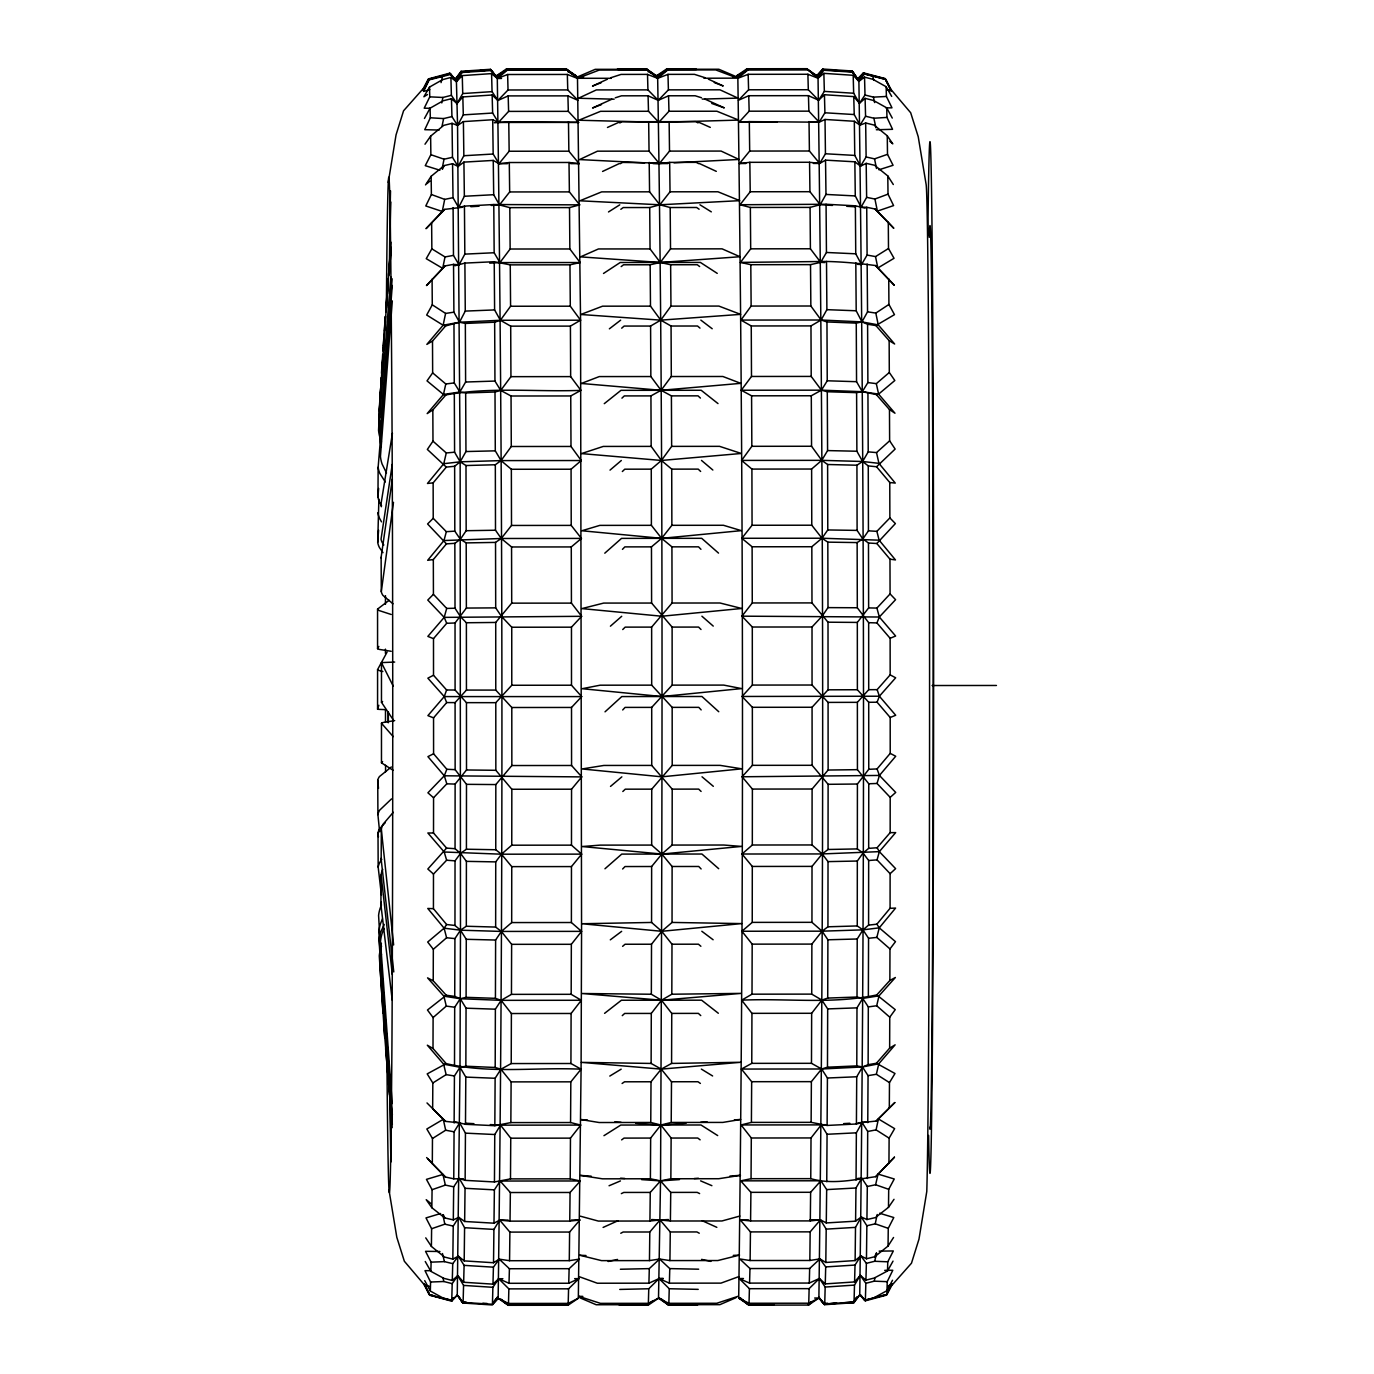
<?xml version="1.0" encoding="UTF-8"?>
<svg xmlns="http://www.w3.org/2000/svg" width="1374" height="1374" viewBox="0 0 1374 1374"><rect width="100%" height="100%" fill="white"/><g stroke="black" fill="none" stroke-linecap="round" stroke-linejoin="round"><path stroke-width="1.5" d="M581.322 1000.272L571.172 994.312L511.454 994.364L501.132 1000.341L460.238 998.726L454.725 996.39L446.258 995.24L433.222 980.83L427.572 977.876L443.871 996.167L460.238 998.726L466.095 997.335L466.284 939.301L460.479 930.181L454.966 925.458L446.636 924.53L433.428 908.678L433.48 874.07L446.636 860.227L455.034 860.845L460.565 853.357L466.421 849.218L495.756 849.75L501.458 854.199L511.746 866.633L511.678 922.572L501.373 931.435L495.619 940.039L495.43 998.331L501.132 1000.341L581.322 1000.272L571.103 1013.48L570.931 1063.51L581.082 1069.195L578.334 1298.224L568.029 1305.248L508.311 1305.3L498.144 1298.293C503.588 891.743 503.021 485.022 497.302 78.473L490.415 69.301L461.097 71.293L455.292 79.211L456.426 81.701L457.508 123.471M454.725 996.39L454.931 938.597L460.479 930.181L466.318 926.248L466.404 861.361L460.565 853.357L455.052 848.703L446.584 848.101L433.514 833.005L433.566 797.744L446.808 783.815L455.12 784.09L466.507 769.972L466.456 702.646L455.086 690.023L455.034 622.989L466.37 608.064L466.198 542.902L460.359 539.295L454.811 531.154L454.639 466.267L460.153 461.819L465.958 451.548L465.666 392.964L459.826 392.019L443.459 394.458L427.177 413.608L432.827 409.933L445.915 394.922C490.157 386.764 536.015 392.037 580.893 390.371L570.657 376.613L570.416 326.119L580.567 320.194L577.492 78.404L576.341 75.896L566.174 68.889L506.456 68.94L496.151 75.965L490.312 69.988L479.852 70.709M454.966 925.458L455.034 860.845M455.052 848.703L455.12 784.09M466.421 849.218L466.49 784.331L455.137 769.663L455.086 702.612L466.439 690.074L466.387 622.748L460.548 616.771L455.017 608.235L454.846 543.331L460.359 539.295L466.164 530.707L465.992 465.528L460.153 461.819L454.588 452.201L454.313 393.857M511.454 994.364L511.626 944.333L501.373 931.435L495.653 927.072L495.739 861.893L501.458 854.199L511.763 845.199L571.481 845.147L581.649 854.13L571.464 866.582L571.395 922.521L581.563 931.366L581.082 1069.195L570.828 1081.836L570.571 1122.541L580.704 1125.083L570.468 1138.136L570.21 1178.84L580.343 1180.97L570.073 1192.477L569.746 1221.091L510.029 1221.142L499.689 1220.095L493.987 1223.186L464.652 1221.486L458.813 1217.33L453.3 1219.889L444.832 1217.948L431.848 1207.729L426.215 1199.691L431.093 1203.676M495.756 849.75L495.825 784.571L511.849 765.541L511.798 707.507L495.774 690.091L495.722 622.456L511.712 603.152L511.557 546.972L501.252 538.488L495.499 530.227L495.327 464.756L501.046 460.599L511.283 446.498L511.042 396.004L500.703 390.422L494.949 381.062L494.657 322.203L500.376 320.262L580.567 320.194L581.563 931.366L571.344 944.299L571.172 994.312M511.763 845.199L511.832 789.26L495.842 770.299L495.791 702.681L511.781 685.265L511.746 627.231L501.441 616.359L495.705 607.875L495.533 542.404L501.252 538.488L511.506 525.452L511.351 469.273L501.046 460.599L495.293 450.844L495.001 392.002L500.703 390.422L510.939 376.665L510.699 326.153L500.376 320.262L494.606 309.923L494.228 261.713L464.893 263.087L454.966 265.732M571.481 845.147L571.55 789.208L581.752 776.894L571.567 765.49L571.515 707.455L581.683 696.601L571.498 685.214L571.464 627.179L581.631 616.308L571.429 603.117L571.275 546.938L581.425 538.419L571.223 525.4L571.069 469.221L581.236 460.53L571 446.464L570.742 395.952L580.893 390.371M635.733 1123.297L660.894 1125.014L671.216 1122.455L671.491 1081.75L661.255 1069.127L651.121 1063.442L651.293 1013.428L661.495 1000.22L671.817 994.226L671.989 944.213L661.736 931.297L651.568 922.452L651.637 866.513L661.839 854.061L672.126 845.062L723.72 845.027L741.582 846.418L661.839 854.061L582.112 846.539L600.094 845.13L651.671 845.079L661.839 854.061L672.109 866.496L672.041 922.435L661.736 931.297L651.516 944.23L651.345 994.244L661.495 1000.22L671.749 1013.411L671.577 1063.424L661.255 1069.127L651.018 1081.767L650.761 1122.472L660.894 1125.014L686.09 1123.262M651.671 845.079L651.74 789.157L672.212 765.404L672.161 707.37L651.688 685.145L651.637 627.111L672.075 603.031L671.92 546.852L661.615 538.35L651.396 525.332L651.259 469.152L661.409 460.462L671.646 446.378L671.405 395.884L661.083 390.302L581.305 383.466L599.27 376.579L650.847 376.545L661.083 390.302L740.775 383.346L722.879 376.493L671.302 376.528L661.083 390.302L650.933 395.901L624.311 395.918L621.941 398.151M672.126 845.062L672.195 789.14L651.74 765.421L651.705 707.387L672.161 685.128L672.109 627.094L651.602 603.049L651.465 546.869L661.615 538.35L671.869 525.315L671.714 469.135L661.409 460.462L651.173 446.395L650.933 395.901M892.516 1280.242L886.986 1290.667L873.692 1297.915L865.38 1300.13L859.746 1294.789L854.044 1302.002L824.726 1304.012L818.887 1298.035L808.582 1305.06L748.864 1305.111L738.697 1298.104C744.141 891.554 743.574 484.833 737.855 78.284L736.704 75.776L747.009 68.752L806.727 68.7L816.895 75.707L818.045 78.215C823.747 484.764 824.331 891.486 818.887 1298.035L824.623 1304.699L853.941 1302.707L859.746 1294.789C865.173 890.369 864.589 485.795 858.905 81.375L852.035 70.984L822.7 69.026L816.895 75.707L813.442 73.99M741.445 1069.058L751.767 1063.356L751.939 1013.342L741.685 1000.152L752.007 994.175L752.179 944.144L741.926 931.246L752.231 922.383L752.299 866.444L742.012 854.01L752.317 845.01L812.034 844.958L822.202 853.941L828.024 861.618L827.938 926.797L822.099 931.177L811.879 944.093L811.725 994.123L821.875 1000.083L827.68 1008.911L827.474 1067.203L821.635 1068.989L741.445 1069.058L751.664 1081.699L751.406 1122.403L741.084 1124.945L751.303 1137.998L751.046 1178.703L740.706 1180.85L750.908 1192.34L750.582 1220.954L810.299 1220.902L820.433 1219.837L826.272 1222.929L855.59 1221.177L861.292 1217.003L866.925 1219.545L875.375 1217.604L888.497 1207.351L894.01 1199.313M752.317 845.01L752.385 789.071L742.115 776.774L752.402 765.335L752.351 707.301L742.063 696.463L752.334 685.076L752.299 627.025L741.994 616.17L752.265 602.963L752.11 546.783L741.805 538.282L752.059 525.263L751.904 469.084L741.599 460.41L751.836 446.31L751.578 395.815L741.256 390.233L751.492 376.459L751.252 325.964L740.929 320.073L751.131 306.058L750.805 264.684L740.483 262.4L750.685 248.831L750.359 207.457L740.036 204.743L750.221 191.759L749.843 162.321L809.561 162.269L819.694 163.437L825.534 160.14L854.851 161.806L860.553 166.151L866.187 163.369L874.568 165.241L887.793 175.941L893.306 184.528M866.187 1121.648L856.414 1124.001L827.114 1125.443L827.423 1078.006L821.635 1068.989L811.484 1063.321L811.656 1013.291L821.875 1000.083L827.715 998.074L827.904 939.782L822.099 931.177L811.948 922.332L812.017 866.393L822.202 853.941L828.041 849.493L857.342 848.909L863.044 853.031L868.66 860.502L868.591 925.114L862.958 929.855L857.221 938.992L857.015 997.026L862.717 998.4L879.017 995.824L895.367 977.498L889.871 980.452L876.801 994.896C832.85 1004.463 786.563 998.142 741.685 1000.152M812.034 844.958L812.103 789.019L828.127 770.041L828.075 702.406L812.051 685.025L812.017 626.991L822.184 616.102L827.99 607.617L827.818 542.146L821.978 538.23L811.776 525.212L811.622 469.032L821.772 460.342L827.577 450.586L827.285 391.745L821.446 390.164L741.256 390.233M828.041 849.493L828.11 784.314L812.12 765.301L812.068 707.267L828.058 689.817L828.007 622.199L811.982 602.911L811.828 546.732L821.978 538.23L827.783 529.952L827.612 464.498L821.772 460.342L811.553 446.258L811.295 395.764L821.446 390.164L827.234 380.787L826.959 321.945L821.12 320.005L740.929 320.073M868.351 996.047L868.557 938.27L862.958 929.855L857.256 925.939L857.324 861.034L863.044 853.031L868.677 848.376L877.11 847.741L890.163 832.644L890.197 797.367L877.041 783.472L868.763 783.764L857.428 769.663L857.376 702.337L868.712 689.696L868.66 622.662L857.307 607.755L857.136 542.575L862.838 538.969L868.437 530.828L868.265 465.923L862.632 461.492L856.878 451.239L856.603 392.655L862.305 391.693L878.604 394.115L894.972 413.231L889.476 409.572L876.303 394.578L862.305 391.693L821.446 390.164L811.21 376.424L810.969 325.913L821.12 320.005L826.89 309.665L826.513 261.455C843.172 261.833 859.282 263.396 875.53 265.543L894.234 285.191L875.53 265.543M857.342 848.909L857.41 784.022L868.763 769.32L868.712 702.286L857.376 689.748L857.324 622.422L868.643 607.909L868.471 543.005L862.838 538.969L857.101 530.398L856.929 465.219L862.632 461.492L868.213 451.857L867.939 393.531M868.677 848.376L868.763 783.764M868.591 925.114L876.887 924.187L890.077 908.3L890.112 873.692L877.041 859.884L868.66 860.502M581.082 1069.195C536.307 1067.083 489.968 1074.004 446.172 1063.596L432.999 1048.499L433.102 1017.55L427.469 1010.01L446.258 995.24M433.222 980.83L433.325 949.279L427.692 942.032L444.111 928.189L446.636 924.53M454.502 1065.022L454.691 1007.228L460.238 998.726L466.061 1008.19L465.855 1066.224L459.998 1067.272L443.647 1064.163L427.331 1045.202L432.999 1048.499M494.829 1125.701L510.853 1122.592L511.111 1081.888L500.892 1069.247L495.19 1067.478L495.379 1009.186L501.132 1000.341L511.386 1013.531L511.214 1063.562L500.892 1069.247L495.121 1078.281L494.829 1125.701L465.494 1124.31L455.55 1121.974M868.128 1064.678L876.423 1063.253L889.648 1048.139L895.127 1044.824L878.776 1063.802L862.477 1066.963L856.792 1065.898L856.981 1007.863L862.717 998.4L868.316 1006.902L868.128 1064.678L862.477 1066.963L821.635 1068.989L811.381 1081.647L811.124 1122.352L827.114 1125.443M889.648 1048.139L889.751 1017.189L895.247 1009.65L876.801 994.896M889.871 980.452L889.974 948.919L895.487 941.654L879.257 927.845L876.887 924.187M383.002 552.674L379.447 547.556A42.371 25.642 0.3 0 1 377.713 542.369L378.88 499.071M381.611 505.907L379.688 502.575A42.13 27.617 0.3 0 1 377.97 496.959L378.142 467.263L380.667 436.812M392.208 1000.066L380.907 904.659L381.079 874.963A42.13 27.617 0.3 0 1 382.711 869.347M393.771 971.95L381.165 859.248L381.337 829.57A42.371 25.642 0.3 0 1 382.951 824.366L393.308 812.292M463.364 1178.737L453.763 1178.823L445.451 1177.02L432.312 1163.692L432.467 1138.514L426.833 1129.016L443.287 1119.295L445.674 1121.39L459.637 1122.884L465.442 1133.138L465.133 1180.352L494.451 1181.966L510.493 1178.892L570.21 1178.84M446.172 1063.596L427.194 1073.884L432.827 1082.97L432.655 1108.629L445.674 1121.39M453.763 1178.823L454.073 1131.815L459.637 1122.884M454.124 1122.987L454.433 1075.962L459.998 1067.272L460.479 930.181L460.153 461.819L457.559 125.463L463.296 114.866L462.832 96.919L492.15 95.012L497.869 100.474L508.191 95.905L567.909 95.871L578.059 100.405L567.754 89.928L567.342 74.454L507.624 74.505L497.302 78.473L491.583 73.612L462.265 75.604L456.426 81.701L450.912 77.459L442.6 79.64L429.495 87.094L423.896 96.764L427.503 94.531M578.334 1298.224L568.201 1303.394L508.483 1303.445L498.144 1298.293L492.339 1304.974L463.004 1303.016L457.267 1295.115L459.998 1067.272L465.803 1077.096L465.494 1124.31M494.451 1181.966L494.76 1134.529L500.531 1125.151L580.704 1125.083M510.493 1178.892L510.75 1138.187L500.531 1125.151L490.312 1124.585M679.46 1179.579L660.533 1180.901L650.4 1178.772L650.658 1138.067L660.894 1125.014L671.13 1138.05L670.856 1178.755L660.533 1180.901L641.606 1179.613M875.702 1176.676L894.44 1157.183L875.702 1176.676C854.439 1179.665 832.146 1184.852 810.763 1178.652L811.021 1137.947L821.257 1124.894L825.345 1124.653M826.753 1181.692L827.062 1134.271L821.257 1124.894L741.084 1124.945M856.054 1180.043L856.363 1132.829L862.116 1122.558L876.2 1121.047L894.8 1102.566L876.2 1121.047M856.414 1124.001L856.723 1076.769L862.477 1066.963L868.059 1075.636L867.767 1122.644M867.406 1178.497L867.698 1131.472L862.116 1122.558L858.029 1122.781M888.944 1163.331L889.115 1138.153L894.629 1128.638L878.415 1118.951L876.08 1129.875L867.698 1131.472M889.304 1108.268L889.476 1082.609L894.989 1073.506L876.423 1063.253M425.253 1261.504L430.869 1271.345L443.836 1278.335L452.286 1280.482L457.8 1275.656L463.656 1282.268L492.974 1284.14L493.421 1267.171L499.226 1259.151L509.411 1268.734L569.128 1268.683L579.416 1259.099L569.283 1260.662L509.565 1260.714L499.226 1259.151L493.524 1262.74L464.189 1260.885L458.349 1256.179L452.836 1259.134L444.523 1257.055L431.402 1246.424L431.608 1228.734L425.992 1217.914L440.625 1213.517M431.848 1207.729L432.071 1189.695L426.455 1179.373L442.926 1174.444L445.451 1177.02M452.836 1259.134L453.231 1226.089L458.813 1217.33L464.584 1227.703L464.189 1260.885M453.3 1219.889L453.695 1186.827L459.277 1178.48L465.133 1180.352M464.652 1221.486L465.047 1188.304L459.277 1178.48M493.524 1262.74L493.919 1229.404L499.689 1220.095L508.14 1220.095M493.987 1223.186L494.382 1189.85L500.17 1181.039L580.343 1180.97M509.565 1260.714L509.891 1232.1L499.689 1220.095M510.029 1221.142L510.355 1192.529L500.17 1181.039M569.283 1260.662L569.609 1232.049L579.88 1220.026L571.429 1220.043M586.028 1255.527L579.725 1255.235L601.537 1260.628L649.455 1260.593L649.799 1231.997L660.052 1219.975L668.451 1219.562M580.378 1216.196L598.343 1221.074L649.919 1221.022L650.263 1192.426L660.533 1180.901C662.148 813.391 663.831 445.811 657.665 78.335L656.532 75.828L646.364 68.82L617.476 68.872M733.235 1255.407L739.556 1255.097L717.846 1260.542L669.928 1260.576L670.272 1231.98L660.052 1219.975L651.671 1219.562M739.847 1216.059L721.968 1220.971L670.392 1221.005L670.735 1192.409L660.533 1180.901L658.507 1298.172L648.202 1305.18L619.279 1305.197M893.547 1237.476L888.051 1246.063L874.757 1256.712L866.462 1258.79L860.828 1255.87L855.126 1260.576L825.808 1262.466L819.952 1258.893L809.836 1260.473L750.118 1260.525L750.444 1231.911L740.243 1219.906L748.693 1219.889M809.836 1260.473L810.162 1231.86L820.433 1219.837L826.203 1229.129L825.808 1262.466M810.299 1220.902L810.626 1192.289L820.896 1180.781L826.667 1189.592L826.272 1222.929M855.126 1260.576L855.504 1227.377L861.292 1217.003L866.857 1225.745L866.462 1258.79M855.59 1221.177L855.968 1187.995L861.756 1178.153L867.32 1186.501L866.925 1219.545M888.051 1246.063L888.257 1228.356L893.787 1217.536L879.618 1213.242M888.497 1207.351L888.703 1189.317L894.251 1178.995L878.055 1174.083L875.616 1184.749L867.32 1186.501M451.754 1300.457L452.201 1283.642L457.8 1275.656L463.57 1285.411L463.107 1302.312L457.267 1295.115L451.754 1300.457L443.459 1298.258L430.337 1291.045L430.577 1282.028L424.995 1270.641L431.178 1270.71M430.869 1271.345L431.11 1262.156L425.528 1251.319L439.938 1251.491M452.286 1280.482L452.733 1263.651L458.349 1256.179L464.103 1265.368L463.656 1282.268M462.523 1302.466L457.868 1295.596L462.437 1302.363L492.442 1304.269L492.888 1287.301L498.693 1278.73L502.901 1278.73M508.483 1303.445L508.861 1288.881L498.693 1278.73L492.974 1284.14M574.641 1278.662L578.866 1278.662L568.733 1283.247L509.015 1283.299L509.411 1268.734M568.201 1303.394L568.578 1288.829L578.866 1278.662M568.733 1283.247L569.128 1268.683M582.851 1296.403L578.643 1296.3L600.455 1303.359L648.373 1303.325L648.768 1288.76L659.056 1278.593L663.247 1278.49M579.364 1276.738L597.346 1283.23L648.923 1283.179L649.301 1268.614L659.589 1259.031L669.928 1260.576M738.491 1296.163L716.764 1303.273L668.846 1303.308L669.241 1288.743L659.056 1278.593L648.923 1283.179M738.834 1276.618L720.955 1283.127L669.378 1283.161L669.773 1268.597L659.589 1259.031L649.455 1260.593M814.662 1298.035L818.887 1298.035L808.754 1303.205L749.036 1303.256L749.414 1288.692L739.229 1278.541L743.454 1278.524M893.031 1261.126L887.518 1270.967L874.362 1277.992L865.929 1280.139L860.279 1275.33L854.576 1281.942L825.259 1283.883L819.419 1278.473L809.286 1283.058L749.569 1283.11L749.964 1268.545L739.779 1258.962L750.118 1260.525M808.754 1303.205L809.131 1288.64L819.419 1278.473L825.173 1287.043L824.726 1304.012M809.286 1283.058L809.664 1268.494L819.952 1258.893L825.705 1266.914L825.259 1283.883M854.044 1302.002L854.491 1285.102L860.279 1275.33L865.843 1283.299L865.38 1300.13M854.576 1281.942L855.023 1265.059L860.828 1255.87L866.376 1263.324L865.929 1280.139M886.986 1290.667L887.226 1281.667L892.791 1270.263L884.701 1270.366M887.518 1270.967L887.759 1261.796L893.323 1250.958L879.154 1251.13M379.859 402.874L378.554 430.388A42.371 40.567 1.3 0 0 380.255 438.598L381.44 441.861M380.203 396.536L381.354 377.507L378.966 417.438A42.13 41.048 1.7 0 0 379.756 422.453M380.323 398.391L381.337 381.337M381.474 373.281L381.852 366.961M381.886 372.801L382.711 360.005M381.732 371.152L382.676 354.355M382.951 350.147L385.287 316.501M383.38 345.767L383.964 337.317M384.411 330.962L385.476 316.175M383.277 351.486L384.016 340.821M377.713 542.369L378.589 530.209M385.768 310.198L386.712 297.574M385.802 311.932L386.747 299.257M384.909 328.025L385.39 321.636M386.197 310.971L386.833 302.435M377.97 496.959L378.623 488.474M387.193 291.271L388.207 278.664M388.55 274.457L390.869 247.131M387.245 292.902L388.103 282.34M388.602 275.985L389.477 265.422M387.52 293.916L388.207 285.38M390.903 242.15L379.241 408.971A42.371 41.976 2.9 0 0 380.031 414.089M390.027 259.068L390.937 248.505M389.065 274.731L389.615 268.325M390.336 259.806L390.886 253.4M390.783 276.947L379.756 416.03A42.371 40.018 -1.2 0 0 379.945 417.644M392.311 300.906L380.443 456.477A42.371 37.338 -0.8 0 0 382.109 464.051L386.489 472.982M392.277 285.448L380.169 440.487A42.13 38.798 -1 0 0 381.354 446.79M392.157 278.785L380.031 432.02A42.13 38.352 -0.9 0 0 381.216 438.254M392.981 603.821L382.934 595.371A42.371 18.446 -0.2 0 1 381.302 591.644L393.479 502.334M381.302 591.644L381.13 557.294L392.329 479.045M388.258 182.484L396.055 134.858L403.561 110.796L422.642 89.258M392.26 464.343L381.045 539.123A42.13 20.765 -0.3 0 0 382.676 543.331L383.827 545.014M392.432 433.274L380.873 504.773A42.371 24.165 -0.3 0 0 381.302 506.731M442.119 168.847L444.025 159.212L452.475 157.323L458.074 166.477L463.914 162.115L493.249 160.415L498.968 163.695L507.401 163.695M424.995 144.218L430.629 136.146L443.733 125.36L452.046 123.316L457.559 125.463L463.399 121.599L492.716 119.744L493.163 154.025L498.968 163.695L509.29 162.527L569.008 162.475L569.386 191.896L579.673 204.863L493.781 204.537L464.446 206.117L458.607 207.491L453.008 197.684L444.695 199.385L442.256 211.459L426.009 228.685L444.781 209.363L462.694 207.234M459.053 264.856L453.472 255.409L445.004 256.938L442.686 268.359L426.455 285.569L445.142 265.903L453.54 264.375L459.053 264.856L464.824 254.121L464.446 206.117M441.793 102.93L442.926 97.468L451.376 95.338L456.992 103.582L462.832 96.919M494.228 261.713L510.252 264.873L510.578 306.247L500.376 320.262L459.483 322.22L445.657 325.913L432.501 341.027L426.85 344.393L443.132 325.243L445.588 313.427L432.278 304.822L432.089 279.214M442.033 126.253L443.63 118.576L451.943 116.584L457.559 125.463M866.857 1225.745L875.238 1223.822L877.196 1214.496M445.915 394.922L443.459 394.458L445.794 383.981L432.655 372.869L432.501 341.027M865.843 1283.299L874.225 1281.169L875.015 1277.597M454.639 466.267L446.31 467.108L433.136 482.875L427.486 483.459L443.785 463.691L446.275 452.956L432.982 441.174L432.827 409.933M868.059 1075.636L876.354 1074.279L878.776 1063.802M441.054 82.629L442.497 76.515L450.809 74.351L456.426 81.701L462.145 72.496L491.48 70.503L497.302 78.473L501.527 78.473M889.751 1017.189L876.698 1005.751L879.017 995.824M866.376 1263.324L874.671 1261.28L876.646 1253.191M889.974 948.919L876.835 937.411L879.257 927.845L895.573 908.077L890.077 908.3M454.846 543.331L446.43 543.864L433.325 559.544L427.675 560.3L443.991 540.532L446.344 531.686L433.222 518.307L433.136 482.875M455.086 690.023L446.602 689.988L433.514 675.252L433.497 638.652L427.846 636.402L444.197 617.373L446.687 608.424L433.428 594.307L433.325 559.544M877.041 859.884L879.343 851.64L895.659 832.61L890.163 832.644M877.041 783.472L879.429 775.451L895.711 756.25L890.215 753.381L890.197 717.486L877.093 702.217L868.712 702.286M384.789 709.619L379.31 709.379A42.371 0.91 0 0 1 377.575 709.19L378.829 705.291M381.543 946.171L380.976 947.785A42.371 40.018 -1.2 0 0 379.276 955.892L384.737 1038.023M455.137 769.663L446.825 769.268L433.583 753.759L433.549 717.846L427.898 715.631L444.249 696.584L446.602 689.988M877.093 702.217L879.377 696.223L895.659 677.794L890.163 674.874L890.129 638.292L876.938 622.937L868.66 622.662M433.566 797.744L427.915 792.815L444.3 775.795L446.825 769.268M876.938 622.937L879.326 617.012L895.573 599.682L890.077 593.929L889.974 559.166L876.835 543.52L868.471 543.005M381.491 904.865L380.306 907.871A42.371 37.338 -0.8 0 0 378.589 915.445L379.877 937.669M874.757 1256.712L876.337 1253.019M384.016 928.429L382.144 933.324A42.371 40.567 1.3 0 0 380.495 941.534L392.191 1103.58M377.575 709.19L377.575 669.619L387.09 652.083M382.453 918.863L380.564 923.551A42.13 38.798 -1 0 0 378.863 931.435L379.911 949.331M462.265 75.604L462.729 93.552L456.992 103.582L451.462 98.688L443.081 100.8L430.062 108.203L430.32 117.786L424.755 129.688L439.165 130.049M442.548 169.054L444.18 165.584L452.561 163.695L458.074 166.477L463.845 155.726L463.399 121.599M442.497 76.515L429.186 79.864L423.639 91.423L429.804 89.654M444.18 165.584L431.144 176.301L431.384 194.507L425.785 205.963L442.256 211.459L444.781 209.363M429.495 87.094L429.77 96.85L424.205 108.203L430.371 108.271M423.347 90.787L428.928 79.572L441.93 75.999M887.037 1292.556L888.909 1288.829M423.072 90.186L428.619 79.228L450.328 73.801M860.279 1294.875L864.71 1300.199L886.419 1294.772L891.966 1283.814M430.629 136.146L430.869 154.695L425.27 165.67L439.903 170.221M458.607 207.491L464.36 196.259L463.914 162.115M464.893 263.087L465.271 311.091L459.483 322.22L443.132 325.243L426.679 315.024L432.278 304.822M422.78 89.533L428.362 78.919L449.762 73.148L455.292 79.211L460.994 71.998L469.376 71.431M859.746 1294.789L865.277 1300.852L886.677 1295.081L892.258 1284.467L888.205 1285.789M424.463 118.456L430.062 108.203M867.166 264.048L867.544 311.829L861.962 321.894L856.26 323.13L826.959 321.945M384.222 924.427L380.718 932.104A42.13 38.352 -0.9 0 0 379.018 939.902L384.995 1030.191M391.212 651.293L379.31 649.404A42.13 3.641 0 0 1 377.558 648.665L378.829 646.433M825.534 160.14L825.98 194.438L820.226 204.674L810.076 207.405L750.359 207.457M740.036 204.743L826.066 204.262L855.367 205.808L861.086 207.165L866.633 197.358L866.187 163.369M431.642 222.76L431.848 248.849L426.249 258.673L442.686 268.359L445.142 265.903M453.54 264.375L453.901 312.173L459.483 322.22L465.339 323.44L465.614 382.024L459.826 392.019L454.262 382.917L453.97 324.573M826.066 204.262L826.444 252.472L820.673 262.348L810.523 264.632L750.805 264.684M857.445 264.323L861.532 264.529L867.097 255.066L866.719 207.285L861.086 207.165L855.281 195.932L854.851 161.806M813.374 163.437L819.694 163.437L825.448 153.768L825.018 119.469L854.319 121.273L860.038 125.137L865.672 122.99L873.967 125.017L887.261 135.786L892.791 143.841L889.802 141.282M865.672 122.99L866.118 156.98L860.553 166.151L854.765 155.417L854.319 121.273M808.616 122.217L819.179 122.2L824.915 112.771L824.434 94.737L853.752 96.609L859.471 103.256L865.105 98.361L873.486 100.457L886.711 107.842L892.258 118.078M433.48 874.07L427.829 869.021L446.584 848.101M810.523 264.632L810.849 306.007L821.12 320.005L861.962 321.894L867.595 324.247L867.887 382.573L862.305 391.693L856.552 381.697L856.26 323.13M865.105 98.361L865.568 116.24L860.038 125.137L854.233 114.557L853.752 96.609M823.868 73.354L824.348 91.388L818.612 100.216L808.462 95.665L748.744 95.716L738.422 100.268L748.59 89.791L748.177 74.316L807.895 74.265L818.045 78.215L823.868 73.354L853.185 75.295L858.905 81.375L864.538 77.133L872.833 79.297L886.144 86.717L891.692 96.386M425.528 184.906L431.144 176.301M450.225 73.698L455.859 80.448L461.578 71.843L490.982 69.954L496.735 77.219L507.04 69.593L566.758 69.542L576.908 77.15L566.586 69.37L506.869 69.421L496.735 77.219L490.896 69.851M853.46 1302.157L856.895 1296.987L853.357 1302.054L845.079 1302.724L853.941 1302.707M864.538 77.133L865.002 95.012L859.471 103.256L853.666 93.243L853.185 75.295M432.982 441.174L427.348 449.435L446.31 467.108M455.859 80.448L461.681 71.946M876.835 543.52L895.384 523.58L889.871 517.929L889.768 482.514L876.56 466.748L868.265 465.923M876.56 466.748L895.144 449.058L889.631 440.814L889.476 409.572M432.655 372.869L427.022 380.873L443.459 394.458M887.381 89.877L891.434 91.045L885.835 79.486L864.435 74.007L858.905 81.375L853.082 72.187L823.765 70.246L818.045 78.215L806.727 68.7M621.168 266.608L623.538 264.787L650.16 264.77L660.293 262.468L670.512 248.9L722.089 248.849L739.985 256.732L660.293 262.468L650.039 248.917L598.463 248.952L580.515 256.869L660.293 262.468L670.632 264.753L670.959 306.127L660.739 320.142L650.589 326.05L624.122 326.067L621.701 328.18M381.8 859.334L379.894 862.254A42.371 24.165 -0.3 0 0 378.176 867.149M491.308 205.447L499.483 204.932L509.806 207.646L510.132 249.02L499.93 262.589L489.711 263.155M823.198 69.593L817.461 76.961L807.311 69.353L747.593 69.404L737.288 77.03L747.422 69.215L807.139 69.181L817.461 76.961L823.284 69.696M509.29 162.527L509.668 191.948L499.483 204.932L493.695 194.713L493.249 160.415M698.679 163.661L696.274 162.372L669.653 162.39L670.031 191.81L659.846 204.795L649.713 207.543L623.229 207.56L620.825 209.295M885.835 79.486L863.868 73.354L858.338 80.121L852.515 71.534M453.386 1297.932L451.651 1301.178L457.267 1295.115M498.968 163.695L509.153 151.243L508.758 121.805L578.626 122.389L568.321 111.346L567.909 95.871M698.061 122.887L695.605 121.668L669.138 121.685L669.516 151.106L659.331 163.575L650.933 163.145M745.842 163.506L739.521 163.506L749.689 151.054L749.311 121.616L819.179 122.2L825.018 119.469M863.954 73.457L858.338 80.121L852.601 71.637L822.597 69.731L816.895 75.707M451.084 1300.543L453.334 1297.863M868.763 769.32L877.059 768.925L890.215 753.381M433.497 638.652L446.705 623.281L455.034 622.989M433.549 717.846L446.687 702.578L455.086 702.612M868.712 689.696L877.144 689.645L890.163 674.874M892.396 1284.742L911.477 1263.204L918.983 1239.142L926.78 1191.516A508.105 3.624 90 0 0 929.58 694.729A508.105 3.624 90 0 0 926.076 184.133L918.227 136.713L910.687 112.754L890.438 88.881M508.191 95.905L508.603 111.397L498.436 122.458L494.348 122.767M668.966 111.26L658.799 122.338L578.832 120.225L600.575 111.311L648.494 111.277L658.799 122.338L738.662 120.088L716.885 111.225L668.966 111.26L668.554 95.785L695.175 95.768L701.479 97.743M776.98 122.234L738.989 122.269L749.156 111.191L748.744 95.716M853.099 73.131L857.771 78.885L863.387 72.822L885.011 78.558L890.867 89.825M605.024 711.835L621.787 696.566L701.959 696.498L718.757 711.732M868.643 607.909L876.921 608.081L890.077 593.929M622.697 709.963L625.084 707.404L651.705 707.387M604.783 553.19L621.529 538.385L701.702 538.316L718.516 553.104M492.442 1304.269L498.144 1298.293M622.456 549.36L624.844 546.886L651.465 546.869M604.955 868.78L621.735 854.096L701.925 854.027L718.688 868.694M622.628 869.003L625.015 866.547L651.637 866.513M507.624 74.505L508.037 89.98L497.869 100.474L492.064 91.646L491.583 73.612M704.948 77.683L694.471 74.351L667.987 74.368L668.399 89.86L658.232 100.336L648.081 95.802L621.477 95.819L615.277 97.812M868.437 530.828L876.87 531.343L889.871 517.929M433.428 594.307L427.778 600.06L444.197 617.373L446.705 623.281M433.222 518.307L427.589 523.958L446.43 543.864M377.575 648.665L377.558 609.094L389.134 600.283M622.731 629.55L625.17 627.128L651.637 627.111M857.771 78.885L863.284 73.543M622.353 471.522L624.775 469.187L651.259 469.152M622.817 791.51L625.256 789.174L651.74 789.157M610.417 626.183L621.718 616.273M604.268 403.664L620.979 390.336L701.169 390.268L718.001 403.578M824.434 94.737L818.612 100.216L808.307 89.739L807.895 74.265M610.022 470.114L621.323 460.496M604.594 1013.342L621.409 1000.238L701.599 1000.186L718.327 1013.256M622.267 1015.644L624.672 1013.445L651.293 1013.428M890.112 873.692L895.608 868.643L879.343 851.64L877.11 847.741M610.503 786.409L621.838 776.86M868.213 451.857L876.509 452.596L889.631 440.814M890.197 797.367L895.711 792.437L879.429 775.451L877.059 768.925M426.988 183.618L429.942 181.059M433.325 949.279L446.602 937.755L454.931 938.597M433.102 1017.55L446.292 1006.094L454.691 1007.228M867.887 382.573L876.32 383.638L889.304 372.491L889.15 340.649L875.891 325.569L867.595 324.247M622.611 946.342L625.05 944.247L651.516 944.23M876.303 394.578L878.604 394.115L894.817 380.512L889.304 372.491M609.369 328.833L620.653 320.159M497.302 78.473L507.453 70.074L567.17 70.022L577.492 78.404L567.342 74.454M703.9 78.232L737.529 78.146L715.734 69.902L667.816 69.937L657.665 78.335L647.515 74.385L621.048 74.419L610.743 77.751M807.723 69.834L748.006 69.885L737.855 78.284L748.177 74.316M385.201 822.768L379.722 828.591A42.13 20.765 -0.3 0 0 378.005 832.799L378.176 867.149L381.405 894.955M391.521 798.895L379.636 810.213A42.13 21.726 -0.3 0 0 377.902 814.627L379.619 831.802M610.296 939.85L621.649 931.332M603.512 273.46L620.206 262.503L700.397 262.434L717.245 273.374M580.051 1297.863L596.213 1304.75L647.789 1304.716L652.873 1300.817M811.536 1301.985L808.582 1305.06M621.632 1139.888L624.036 1138.101L650.658 1138.067M603.959 1135.68L620.808 1125.048L700.98 1124.98L717.692 1135.577M807.998 1304.407L811.433 1301.865M622.096 1083.502L624.535 1081.802L651.018 1081.767M391.35 766.967L379.464 776.55A42.371 18.446 -0.2 0 0 377.73 780.277L377.919 814.627M608.493 211.957L619.76 204.829M647.91 71.551L656.532 75.828L666.837 68.82L695.759 68.803M867.544 311.829L875.822 313.083L888.926 304.444L888.738 278.853M609.798 1076.065L621.168 1069.161M875.891 325.569L894.474 314.646L888.926 304.444M432.827 1082.97L446.121 1074.64L454.433 1075.962M432.467 1138.514L445.674 1130.218L454.073 1131.815M867.097 255.066L875.53 256.595L888.497 248.488L888.291 222.399L875.015 209.003L866.719 207.285M602.568 171.441L619.245 163.592M620.206 163.729L622.577 162.424L667.712 163.128M620.773 1233.268L623.178 1232.014L649.799 1231.997M603.1 1227.429L617.974 1220.747M433.514 675.252L427.864 678.172L444.249 696.584L446.687 702.578M619.777 122.956L622.182 121.719L669.138 121.685M496.151 75.965L504.602 71.654M656.532 75.828L664.964 71.534M736.704 75.776L745.155 71.465M433.583 753.759L427.915 756.627L444.3 775.795L446.808 783.815M648.373 1303.325L658.507 1298.172L668.846 1303.308M607.463 127.456L618.712 122.372M621.34 1193.628L623.779 1192.443L650.263 1192.426M607.377 79.228L592.503 86.081L601.28 82.646M609.06 1185.762L620.43 1180.936M611.842 99.22L592.555 107.996L601.486 104.561M668.554 95.785L658.232 100.336L647.927 89.877L647.515 74.385M735.949 1297.743L719.839 1304.665L668.262 1304.699L659.417 1298.018M890.129 638.292L895.625 636.025L879.326 617.012L876.921 608.081M890.197 717.486L895.693 715.253L879.377 696.223L877.144 689.645M667.987 74.368L657.665 78.335L646.364 68.82M866.633 197.358L874.929 199.041L888.016 194.146L887.793 175.941M866.118 156.98L874.551 158.869L887.501 154.335L887.261 135.786M432.071 1189.695L445.365 1185.092L453.695 1186.827M431.608 1228.734L444.832 1224.165L453.231 1226.089M878.896 169.792L893.066 165.292L887.501 154.335M873.108 1298.001L884.255 1294.943M509.806 207.646L569.523 207.594L579.673 204.863M619.743 1289.43L648.768 1288.76M441.346 76.085L447.993 74.316M620.378 1269.25L649.301 1268.614M608.115 1261.487L617.544 1259.443M510.252 264.873L569.97 264.821L580.12 262.537L569.849 248.969L569.523 207.594M445.588 313.427L453.901 312.173M826.513 261.455L740.483 262.4M394.682 720.611L383.088 722.518A42.13 3.641 0 0 0 381.474 723.256L381.474 762.828L393.239 770.367M868.316 1006.902L876.698 1005.751M445.794 383.981L454.262 382.917M879.257 927.845L862.958 929.855L822.099 931.177L741.926 931.246M669.653 162.39L659.331 163.575L649.043 151.123L648.665 121.702M739.521 163.506L749.843 162.321M443.785 463.691L460.153 461.819L501.046 460.599L581.236 460.53M569.746 1221.091L579.88 1220.026M649.919 1221.022L660.052 1219.975L670.392 1221.005M868.557 938.27L876.835 937.411M446.275 452.956L454.588 452.201M879.343 851.64L822.202 853.941L742.012 854.01M443.991 540.532L501.252 538.488L581.425 538.419M700.774 1122.232L707.078 1121.802M734.369 1119.896L740.672 1119.466L722.81 1122.421L671.216 1122.455M694.196 1178.549L698.404 1178.257M729.955 1176.058L740.483 1175.32L718.791 1178.72L670.856 1178.755M818.904 1297.125L823.558 1303.497L827.749 1303.205M836.611 1303.187L824.057 1304.046L819.454 1298.241L824.142 1304.149L836.697 1303.291M462.729 93.552L492.064 91.646M825.173 1287.043L854.491 1285.102M857.668 1178.411L861.756 1178.153M825.705 1266.914L855.023 1265.059M463.296 114.866L492.631 113.046L498.436 122.458L578.626 122.389M508.758 121.805L498.436 122.458L492.716 119.744M738.989 122.269L749.311 121.616M865.568 116.24L873.881 118.233L886.969 117.425L892.55 129.311L876.354 129.757M470.87 206.718L479.045 206.22M446.344 531.686L454.811 531.154M826.203 1229.129L855.504 1227.377M463.845 155.726L493.163 154.025M843.739 1123.606L849.853 1123.262M826.667 1189.592L855.968 1187.995M674.016 162.802L739.006 159.453L721.092 151.071L669.516 151.106M464.36 196.259L493.695 194.713M865.002 95.012L873.452 97.125L886.402 96.472L891.984 107.825L885.921 107.911M827.062 1134.271L856.363 1132.829M464.824 254.121L494.159 252.747L499.93 262.589L580.12 262.537M879.429 775.451L742.115 776.774M827.474 1067.203L856.792 1065.898M465.339 323.44L494.657 322.203M827.423 1078.006L856.723 1076.769M465.271 311.091L494.606 309.923M431.11 1262.156L444.42 1261.624L452.733 1263.651M430.577 1282.028L443.819 1281.513L452.201 1283.642M444.197 617.373L581.631 616.308M394.682 662.062L383.088 662.543A42.371 0.91 0 0 0 381.474 662.732L381.474 702.303L393.222 719.821M827.715 998.074L857.015 997.026M827.68 1008.911L856.981 1007.863M465.614 382.024L494.949 381.062M465.666 392.964L495.001 392.002M827.938 926.797L857.256 925.939M702.269 99.1L737.924 98.104L719.976 89.808L668.399 89.86M465.992 465.528L495.327 464.756M827.904 939.782L857.221 938.992M465.958 451.548L495.293 450.844M446.687 608.424L455.017 608.235M828.024 861.618L857.324 861.034M466.164 530.707L495.499 530.227M466.198 542.902L495.533 542.404M828.127 770.041L857.428 769.663M617.939 69.524L646.931 69.49L657.098 77.081L667.403 69.473L696.429 69.473M466.387 622.748L495.722 622.456M828.11 784.314L857.41 784.022M697.563 1305.128L668.674 1305.18L658.507 1298.172M466.37 608.064L495.705 607.875M879.377 696.223L742.063 696.463M732.582 76.91L736.773 76.892L718.825 69.25L667.249 69.284L657.098 77.081L646.776 69.301L595.2 69.335L577.303 77.03L583.606 77.03M828.058 689.817L857.376 689.748M828.075 702.406L857.376 702.337M647.343 69.954L599.425 69.988L577.698 78.284L611.361 78.301M508.037 89.98L567.754 89.928M647.927 89.877L596.35 89.911L578.454 98.241L614.144 99.186M748.59 89.791L808.307 89.739M508.603 111.397L568.321 111.346M749.156 111.191L808.874 111.157L819.179 122.2M509.153 151.243L568.853 151.192L579.141 163.626L570.708 163.643M649.043 151.123L597.467 151.174L579.553 159.573L644.629 162.836M749.689 151.054L809.406 151.003L819.694 163.437M652.994 163.575L667.764 163.558M509.668 191.948L569.386 191.896M699.108 209.226L696.652 207.491L670.186 207.526L659.846 204.795L649.576 191.828L601.64 191.879L579.88 200.793L659.846 204.795L739.727 200.656L717.967 191.776L670.031 191.81M750.221 191.759L809.939 191.707L820.226 204.674L832.472 205.43M510.132 249.02L569.849 248.969M750.685 248.831L810.402 248.78L820.673 262.348L824.761 262.554M670.632 264.753L697.253 264.718L699.641 266.539M510.578 306.247L570.296 306.196L580.567 320.194M699.984 328.111L697.545 326.016L671.062 326.033L660.739 320.142L650.486 306.144L602.568 306.179L580.79 314.491L660.739 320.142L740.62 314.371L718.877 306.076L670.959 306.127M751.131 306.058L810.849 306.007M510.699 326.153L570.416 326.119M751.252 325.964L810.969 325.913M510.939 376.665L570.657 376.613M751.492 376.459L811.21 376.424M511.042 396.004L570.742 395.952M671.405 395.884L698.026 395.849L700.414 398.082M751.578 395.815L811.295 395.764M511.283 446.498L571 446.464M651.173 446.395L603.255 446.43L581.46 453.592L661.409 460.462L741.29 453.472L719.564 446.344L671.646 446.378M751.836 446.31L811.553 446.258M741.599 460.41L821.772 460.342L862.632 461.492L878.931 463.347L895.264 483.081L889.768 482.514M511.351 469.273L571.069 469.221M671.714 469.135L698.198 469.118L700.637 471.454M751.904 469.084L811.622 469.032M511.506 525.452L571.223 525.4M651.396 525.332L599.82 525.383L581.855 530.759L661.615 538.35L741.325 530.639L723.445 525.28L671.869 525.315M752.059 525.263L811.776 525.212M741.805 538.282L821.978 538.23L879.12 540.171L895.47 559.922L889.974 559.166M511.557 546.972L571.275 546.938M671.92 546.852L698.542 546.835L700.946 549.308M752.11 546.783L811.828 546.732M511.712 603.152L571.429 603.117M651.602 603.049L603.684 603.083L581.872 608.596L661.821 616.239L741.72 608.476L719.993 602.997L672.075 603.031M752.265 602.963L811.982 602.911M741.994 616.17L879.326 617.012M511.746 627.231L571.464 627.179M672.109 627.094L698.593 627.076L701.015 629.498M752.299 627.025L812.017 626.991M511.781 685.265L571.498 685.214M651.688 685.145L600.112 685.197L582.129 688.7L661.873 696.532L741.599 688.58L723.737 685.094L672.161 685.128M752.334 685.076L812.051 685.025M932.104 685.523L996.442 685.471M581.683 696.601L444.249 696.584M511.798 707.507L571.515 707.455M672.161 707.37L698.782 707.352L701.169 709.911M752.351 707.301L812.068 707.267M511.849 765.541L571.567 765.49M651.74 765.421L603.821 765.455L582.009 768.959L661.924 776.825L741.84 768.839L720.131 765.37L672.212 765.404M752.402 765.335L812.12 765.301M581.752 776.894L444.3 775.795M511.832 789.26L571.55 789.208M672.195 789.14L698.679 789.105L701.101 791.441M752.385 789.071L812.103 789.019M581.649 854.13L501.458 854.199L444.214 852L427.864 832.988L433.514 833.005M511.746 866.633L571.464 866.582M672.109 866.496L698.731 866.479L701.118 868.952M752.299 866.444L812.017 866.393M511.678 922.572L571.395 922.521M651.568 922.452L581.837 923.74L661.736 931.297L741.668 923.603L672.041 922.435M752.231 922.383L811.948 922.332M581.563 931.366L501.373 931.435L460.479 930.181L444.111 928.189L427.778 908.454L433.428 908.678M511.626 944.333L571.344 944.299M671.989 944.213L698.456 944.196L700.877 946.274M752.179 944.144L811.879 944.093M651.345 994.244L581.786 993.505L661.495 1000.22L741.256 993.385L671.817 994.226M752.007 994.175L811.725 994.123M511.386 1013.531L571.103 1013.48M671.749 1013.411L698.37 1013.377L700.757 1015.592M751.939 1013.342L811.656 1013.291M511.214 1063.562L570.931 1063.51M651.121 1063.442L581.374 1062.377L661.255 1069.127L741.204 1062.257L671.577 1063.424M751.767 1063.356L811.484 1063.321M511.111 1081.888L570.828 1081.836M671.491 1081.75L697.958 1081.733L700.379 1083.433M751.664 1081.699L811.381 1081.647M510.853 1122.592L570.571 1122.541M650.761 1122.472L599.184 1122.524L581.202 1119.587L587.488 1120.016M751.406 1122.403L811.124 1122.352M510.75 1138.187L570.468 1138.136M671.13 1138.05L697.752 1138.033L700.122 1139.836M751.303 1137.998L811.021 1137.947M650.4 1178.772L602.465 1178.823L580.652 1175.44L591.163 1176.161M751.046 1178.703L810.763 1178.652M740.706 1180.85L820.896 1180.781M510.355 1192.529L570.073 1192.477M670.735 1192.409L697.202 1192.374L699.624 1193.577M750.908 1192.34L810.626 1192.289M651.62 1219.975L668.503 1219.957M809.87 1219.854L820.433 1219.837M509.891 1232.1L569.609 1232.049M670.272 1231.98L696.893 1231.946L699.263 1233.217M750.444 1231.911L810.162 1231.86M669.773 1268.597L698.662 1269.198M749.964 1268.545L809.664 1268.494M663.281 1278.593L659.056 1278.593L669.378 1283.161M508.861 1288.881L568.578 1288.829M669.241 1288.743L698.215 1289.362M749.414 1288.692L809.131 1288.64M548.26 1304.613L507.727 1304.647L500.96 1299.581M774.043 1304.613L748.452 1304.63L739.607 1297.966M466.439 690.074L495.774 690.091M466.456 702.646L495.791 702.681M827.99 607.617L857.307 607.755M828.007 622.199L857.324 622.422M466.49 784.331L495.825 784.571M466.507 769.972L495.842 770.299M827.783 529.952L857.101 530.398M827.818 542.146L857.136 542.575M466.404 861.361L495.739 861.893M827.577 450.586L856.878 451.239M827.612 464.498L856.929 465.219M466.284 939.301L495.619 940.039M466.318 926.248L495.653 927.072M827.234 380.787L856.552 381.697M827.285 391.745L856.603 392.655M466.095 997.335L495.43 998.331M466.061 1008.19L495.379 1009.186M826.89 309.665L856.191 310.782L861.962 321.894L878.261 324.899L894.646 344.015L889.15 340.649M874.671 1261.28L887.759 1261.796M874.225 1281.169L887.226 1281.667M465.803 1077.096L495.121 1078.281M465.855 1066.224L495.19 1067.478M826.444 252.472L855.744 253.812L861.532 264.529M429.77 96.85L442.926 97.468M465.442 1133.138L494.76 1134.529M825.98 194.438L855.281 195.932M465.047 1188.304L494.382 1189.85M465.769 1123.211L473.944 1123.674M825.448 153.768L854.765 155.417M464.584 1227.703L493.919 1229.404M430.32 117.786L443.63 118.576M824.915 112.771L854.233 114.557M846.779 206.306L854.954 206.804M464.103 1265.368L493.421 1267.171M824.348 91.388L853.666 93.243M463.57 1285.411L492.888 1287.301M458.074 1295.682L461.956 1301.813L466.147 1302.105M482.892 1303.205L487.083 1303.479M614.762 1121.871L621.048 1122.3M620.584 1178.171L624.792 1178.463M740.243 1219.906L750.582 1220.954M569.008 162.475L579.141 163.626M701.616 1259.374L710.942 1261.401M382.865 671.525L379.31 670.581A42.13 4.757 0 0 1 377.558 669.619M861.086 207.165L865.156 208.161M872.318 75.57L885.268 78.85M429.959 1286.596L424.463 1284.827L429.203 1294.514L432.947 1295.459M424.171 1284.175L429.77 1295.15L449.487 1300.199M442.308 1297.829L450.603 1299.993M451.651 1301.178L429.77 1295.15M864.933 73.99L871.58 75.742M443.132 325.243L445.657 325.913M429.203 1294.514L442.703 1298.344M391.212 614.487L379.293 610.606A42.371 7.505 0 0 1 377.558 609.094M711.732 103.445L724.304 107.876L704.982 99.134M430.869 154.695L444.025 159.212M875.616 1184.749L888.703 1189.317M875.238 1223.822L888.257 1228.356M714.274 82.56L723.222 85.978L708.383 79.142M431.384 194.507L444.695 199.385M702.131 1220.679L716.833 1227.343M699.418 163.54L716.301 171.355M700.62 1180.867L711.887 1185.676M698.902 122.303L710.289 127.387M739.229 1278.541L749.569 1283.11M498.693 1278.73L509.015 1283.299M567.737 71.603L576.341 75.896M738.697 1298.104L749.036 1303.256M701.358 1069.092L712.625 1075.979M699.95 204.778L711.32 211.871M431.848 248.849L445.004 256.938M876.354 1074.279L889.476 1082.609M876.08 1129.875L889.115 1138.153M701.822 931.263L713.123 939.764M700.843 320.108L712.196 328.747M739.813 1298.121L748.28 1304.458M661.323 1299.443L668.107 1304.51M500.514 1299.272L507.899 1304.819L568.029 1305.248M702.028 776.791L713.329 786.323M701.513 460.427L712.848 470.028M701.908 616.205L713.243 626.097M740.5 1297.983L748.864 1305.111M661.787 1299.254L668.674 1305.18M501.424 1299.375L508.311 1305.3M875.015 209.003L893.804 228.307L888.291 222.399M449.659 73.87L455.292 79.211M393.239 736.653L381.474 723.256M427.005 1102.944L443.287 1119.295L445.674 1130.218M428.138 1159.089L442.926 1174.444L445.365 1185.092M426.644 1157.561L432.312 1163.692M424.6 1285.119L404.351 1261.246L396.811 1237.287L388.962 1189.867M863.387 72.822L864.435 74.007M852.035 70.984L853.082 72.187M822.7 69.026L823.765 70.246M747.009 68.752L748.006 69.885M666.837 68.82L667.816 69.937M566.174 68.889L567.17 70.022M506.456 68.94L507.453 70.074M490.415 69.301L491.48 70.503M461.097 71.293L462.145 72.496M449.762 73.148L450.809 74.351M865.277 1300.852L860.863 1295.235M823.558 1303.497L824.623 1304.699M461.956 1301.813L463.004 1303.016M860.296 1294.892L864.813 1300.302M385.321 481.982L379.859 473.463A42.371 30.589 0.4 0 1 378.125 467.263M425.751 1237.854L431.402 1246.424M381.525 521.88L379.602 518.445A42.13 28.459 0.3 0 1 377.884 512.674M393.222 686.107L381.474 662.732M888.497 248.488L894.027 258.295L877.831 267.999L875.53 256.595M424.721 1280.62L430.337 1291.045M885.011 78.558L890.575 89.173M424.463 1284.827L430.028 1295.442M885.577 79.194L891.142 90.409M423.896 1283.591L429.461 1294.806M888.016 194.146L893.581 205.585L877.385 211.115L874.929 199.041M443.252 1214.633L444.832 1217.948M381.216 427.434L380.667 425.785A42.13 41.048 1.7 0 1 380.169 424.119M381.079 431.968L380.512 430.302A42.13 41.289 2 0 1 378.812 421.921M444.214 852L446.636 860.227M444.111 928.189L446.602 937.755M876.87 531.343L879.12 540.171M872.73 76.171L873.727 80.242M443.871 996.167L446.292 1006.094M442.48 1253.535L444.42 1261.624M443.647 1064.163L446.121 1074.64M876.509 452.596L878.931 463.347M443.029 1277.94L443.819 1281.513M876.32 383.638L878.604 394.115M873.881 118.233L875.942 127.834M873.452 97.125L874.62 102.586M442.857 1214.839L444.832 1224.165M875.822 313.083L878.261 324.899M874.551 158.869L876.492 168.504M392.346 974.681L381.079 874.963M393.634 944.951L381.337 829.57M378.005 832.799L378.434 837.058M392.346 1124.447L389.735 1097.07M377.747 780.277L378.485 788.401M392.243 1118.47L384.754 1026.344M392.208 1127.659L383.827 1025.433M392.346 1114.949L380.22 950.001A42.13 41.289 2 0 1 381.405 943.285M389.546 1094.958L385.596 1048.62M387.777 1063.665L388.121 1067.581M386.3 1045.975L386.781 1051.883M383.569 1010.629L384.016 1016.52M383.741 1006.97L384.033 1010.938M382.333 987.099L382.607 991.066M381.92 987.047L382.607 996.871M382.968 1012.999L379.808 962.951A42.371 41.976 2.9 0 1 381.474 954.449M380.89 965.235L381.285 971.195M380.529 965.441L381.285 977.24M886.144 86.717L886.402 96.472M886.711 107.842L886.969 117.425M808.462 95.665L808.874 111.157M648.081 95.802L648.494 111.277M492.15 95.012L492.631 113.046M450.912 77.459L451.376 95.338M451.462 98.688L451.943 116.584M809.028 121.565L809.406 151.003M809.561 162.269L809.939 191.707M649.198 162.407L649.576 191.828M568.475 121.771L568.853 151.192M452.046 123.316L452.475 157.323M452.561 163.695L453.008 197.684M855.367 205.808L855.744 253.812M855.813 262.778L856.191 310.782M810.076 207.405L810.402 248.78M670.186 207.526L670.512 248.9M649.713 207.543L650.039 248.917M650.16 264.77L650.486 306.144M569.97 264.821L570.296 306.196M493.781 204.537L494.159 252.747M453.094 207.611L453.472 255.409M671.062 326.033L671.302 376.528M650.589 326.05L650.847 376.545M390.886 1162.026A510.836 3.641 90 0 1 390.01 1099.045M388.224 722.707A510.836 3.641 90 0 1 388.207 712.127M389.34 274.01A510.836 3.641 90 0 1 390.525 190.849M391.195 1155.568A490.278 3.487 90 0 1 390.285 1099.612M388.361 722.449A490.278 3.487 90 0 1 388.361 711.784M389.804 255.066A490.278 3.487 90 0 1 390.869 202.03M929.253 237.324A450.878 3.212 90 0 1 933.186 706.322A450.878 3.212 90 0 1 929.683 1127.281M927.879 235.538A510.836 3.641 90 0 1 933.616 685.643A510.836 3.641 90 0 1 928.601 1135.405M381.302 558.188A42.13 21.726 -0.3 0 1 381.13 557.294M380.907 904.659A42.371 30.589 0.4 0 1 381.337 902.168M381.165 859.248A42.13 28.459 0.3 0 1 381.337 858.097M380.083 954.483A42.13 41.048 1.7 0 1 381.268 947.802M381.474 762.828A42.371 7.505 0 0 1 382.625 761.608M381.474 702.303A42.13 4.757 0 0 1 382.625 701.53M386.369 307.879A508.105 3.624 90 0 1 391.418 334.895A508.105 3.624 90 0 1 391.968 1039.568A508.105 3.624 90 0 1 386.987 1066.516M385.579 771.844A508.105 3.624 90 0 1 385.562 765.284M385.493 722.295A508.105 3.624 90 0 1 385.493 709.448M385.441 653.423A508.105 3.624 90 0 1 385.441 649.129M385.441 604.354A508.105 3.624 90 0 1 385.459 595.663M497.577 1297.039L492.991 1302.947L497.577 1297.039"/></g></svg>
